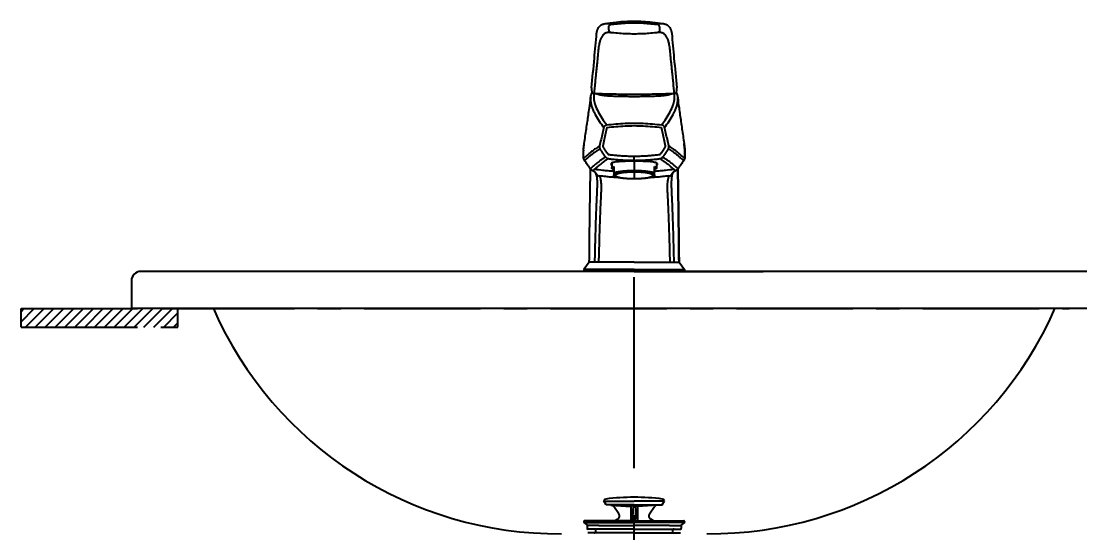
# Model space of a CAD drawing. Extents: x -3408 to -308, y 0 to 2189.
# Drawn here: x -2538 to -1969, y 679 to 954 of the extents above; entities that cross this region are included whole.
import ezdxf

# ---------------------------------------------------------------- set-up
doc = ezdxf.new("R2010")
doc.units = 0
doc.header["$LTSCALE"] = 50
doc.header["$MEASUREMENT"] = 0
doc.linetypes.add('CENTER', pattern=[2, 1.25, -0.25, 0.25, -0.25])
doc.layers.get('0').update_dxf_attribs({"linetype": 'CONTINUOUS'})
doc.layers.get('DEFPOINTS').update_dxf_attribs({"linetype": 'CONTINUOUS'})
for name, color, linetype in [('1', 1, 'CENTER'), ('3', 3, 'CONTINUOUS'), ('7', 7, 'CONTINUOUS'), ('CENTER', 2, 'CENTER')]:
    doc.layers.add(name, color=color, linetype=linetype)
doc.styles.get("Standard").update_dxf_attribs({"font": 'NanumGothic.ttf'})
doc.dimstyles.get("Standard").update_dxf_attribs({"dimtxt": 2.5, "dimasz": 2, "dimexe": 2, "dimexo": 1, "dimgap": 2, "dimtad": 1, "dimdec": 0, "dimlfac": 10, "dimrnd": 1, "dimzin": 0, "dimdsep": 46, "dimtxsty": 'Standard', "dimcen": 0, "dimclrd": 7, "dimclre": 7, "dimclrt": 2, "dimadec": 0, "dimazin": 0, "dimtfac": 1, "dimtdec": 0, "dimtofl": 0, "dimtmove": 0, "dimatfit": 3, "dimfxl": 1, "dimtolj": 1, "dimtzin": 0, "dimarcsym": 0})

# ---------------------------------------------------------------- blocks, each defined once
blk = doc.blocks.new('*D4')
at = {"color": 3, "lineweight": -2, "transparency": 16777216}
for p, q in [((-1938.47, 819.14), (-1744.07, 819.14)), ((-1764.07, 799.14), (-1764.07, 559.14)), ((-2100.84, 539.14), (-1744.07, 539.14))]:
    blk.add_line(p, q, dxfattribs=at)
at = {"color": 3, "transparency": 16777216}
for points in [[(-1767.4, 799.14), (-1760.74, 799.14), (-1764.07, 819.14)], [(-1767.4, 559.14), (-1760.74, 559.14), (-1764.07, 539.14)]]:
    blk.add_solid(points, dxfattribs=at)
at = {"layer": 'DEFPOINTS', "color": 0, "transparency": 16777216}
for p in [(-1938.47, 819.14), (-2100.84, 539.14), (-1764.07, 539.14)]:
    blk.add_point(p, dxfattribs=at)
at = {"color": 2, "transparency": 16777216, "insert": (-1784.96, 679.14), "char_height": 20, "attachment_point": 5, "rotation": 90}
blk.add_mtext('\\A1;280', dxfattribs=at)
blk = doc.blocks.new('*D5')
at = {"color": 3, "lineweight": -2, "transparency": 16777216}
for p, q in [((-1938.47, 819.14), (-1684.07, 819.14)), ((-1704.07, 799.14), (-1704.07, 499.14)), ((-2175.97, 479.14), (-1684.07, 479.14))]:
    blk.add_line(p, q, dxfattribs=at)
at = {"color": 3, "transparency": 16777216}
for points in [[(-1707.4, 799.14), (-1700.74, 799.14), (-1704.07, 819.14)], [(-1707.4, 499.14), (-1700.74, 499.14), (-1704.07, 479.14)]]:
    blk.add_solid(points, dxfattribs=at)
at = {"layer": 'DEFPOINTS', "color": 0, "transparency": 16777216}
for p in [(-1938.47, 819.14), (-2175.97, 479.14), (-1704.07, 479.14)]:
    blk.add_point(p, dxfattribs=at)
at = {"color": 2, "transparency": 16777216, "insert": (-1724.97, 649.14), "char_height": 20, "attachment_point": 5, "rotation": 90}
blk.add_mtext('\\A1;340', dxfattribs=at)
blk = doc.blocks.new('*D6')
at = {"color": 3, "lineweight": -2, "transparency": 16777216}
for p, q in [((-1938.47, 819.14), (-1803.83, 819.14)), ((-1823.83, 799.14), (-1823.83, 664.14)), ((-2177.92, 644.14), (-1803.83, 644.14))]:
    blk.add_line(p, q, dxfattribs=at)
at = {"color": 3, "transparency": 16777216}
for points in [[(-1827.17, 799.14), (-1820.5, 799.14), (-1823.83, 819.14)], [(-1827.17, 664.14), (-1820.5, 664.14), (-1823.83, 644.14)]]:
    blk.add_solid(points, dxfattribs=at)
at = {"layer": 'DEFPOINTS', "color": 0, "transparency": 16777216}
for p in [(-1938.47, 819.14), (-2177.92, 644.14), (-1823.83, 644.14)]:
    blk.add_point(p, dxfattribs=at)
at = {"color": 2, "transparency": 16777216, "insert": (-1844.61, 731.64), "char_height": 20, "attachment_point": 5, "rotation": 90}
blk.add_mtext('\\A1;175', dxfattribs=at)

msp = doc.modelspace()

# ---------------------------------------------------------------- hatches: boundary and pattern name
h = msp.add_hatch()
h.set_pattern_fill('ANSI31', color=256, scale=30, style=0)
h.set_pattern_definition([(45, (-3413.4715, -20), (-2.65165, 2.65165), [])])
h.paths.add_polyline_path([(-2453.47152, 789.14283), (-2453.47152, 799.14283), (-2537.68432, 799.14283), (-2537.68432, 789.14283)])

# ---------------------------------------------------------------- linework, layer by layer
at = {"layer": '1'}
for p, q in [((-2537.68432, 799.14283), (-2453.47152, 799.14283)), ((-2537.68432, 789.14283), (-2537.68432, 799.14283)), ((-2453.47152, 799.14283), (-1974.78849, 799.14283)), ((-2537.68432, 789.14283), (-2453.47152, 789.14283))]:
    msp.add_line(p, q, dxfattribs=at)
at = {"layer": '3', "color": 7}
for p, q in [((-1943.47152, 819.14283), (-2473.47152, 819.14283)), ((-2198.47152, 819.14283), (-2139.24384, 819.14283)), ((-2478.47152, 814.14283), (-2478.47152, 799.14283)), ((-1938.47152, 799.14283), (-2478.47152, 799.14283))]:
    msp.add_line(p, q, dxfattribs=at)
at = {"layer": '3'}
for p, q in [((-2223.47152, 693.83724), (-2224.70284, 695.96995)), ((-2224.5863, 695.7681), (-2208.47152, 695.7681)), ((-2208.47152, 693.83724), (-2223.47152, 693.83724)), ((-2220.95624, 693.65295), (-2210.22152, 692.95158)), ((-2208.47152, 693.83724), (-2210.22152, 692.95158)), ((-2192.35673, 695.7681), (-2208.47152, 695.7681)), ((-2208.47152, 693.83724), (-2206.72152, 692.95158)), ((-2208.47152, 693.83724), (-2193.47152, 693.83724)), ((-2195.98679, 693.65295), (-2206.72152, 692.95158)), ((-2193.47152, 693.83724), (-2192.2402, 695.96995)), ((-2216.74618, 688.95795), (-2219.46438, 692.81092)), ((-2210.22152, 692.95158), (-2210.22152, 685.23724)), ((-2208.98919, 693.57525), (-2209.42152, 687.16737)), ((-2207.95384, 693.57525), (-2207.52152, 687.16737)), ((-2206.72152, 692.95158), (-2206.72152, 685.23724)), ((-2200.19685, 688.95795), (-2197.47865, 692.81092)), ((-2235.47152, 684.83724), (-2235.47152, 684.23724)), ((-2235.47152, 684.23724), (-2208.47152, 684.23724)), ((-2235.47152, 684.23724), (-2233.32929, 682.73724)), ((-2225.77152, 685.23724), (-2235.07152, 685.23724)), ((-2233.77335, 682.53724), (-2233.77335, 681.23724)), ((-2227.47152, 682.73724), (-2233.57335, 682.73724)), ((-2227.47152, 682.73724), (-2208.47152, 682.73724)), ((-2208.47152, 685.23724), (-2225.77152, 685.23724)), ((-2218.82794, 685.23724), (-2217.38042, 686.07297)), ((-2209.42152, 687.19157), (-2208.47152, 687.19157)), ((-2209.21842, 685.23724), (-2209.42152, 687.19157)), ((-2207.52152, 687.19157), (-2208.47152, 687.19157)), ((-2208.47152, 685.23724), (-2191.17152, 685.23724)), ((-2181.47152, 684.23724), (-2208.47152, 684.23724)), ((-2189.47152, 682.73724), (-2208.47152, 682.73724)), ((-2207.72462, 685.23724), (-2207.52152, 687.19157)), ((-2198.11509, 685.23724), (-2199.56261, 686.07297)), ((-2191.17152, 685.23724), (-2181.87152, 685.23724)), ((-2189.47152, 682.73724), (-2183.36968, 682.73724)), ((-2181.47152, 684.23724), (-2183.61374, 682.73724)), ((-2183.16968, 682.53724), (-2183.16968, 681.23724)), ((-2181.47152, 684.83724), (-2181.47152, 684.23724)), ((-2208.47152, 680.73724), (-2233.27335, 680.73724)), ((-2208.47152, 678.73724), (-2233.27335, 678.73724)), ((-2208.47152, 680.73724), (-2183.66968, 680.73724)), ((-2208.47152, 678.73724), (-2183.66968, 678.73724))]:
    msp.add_line(p, q, dxfattribs=at)
at = {"layer": '3', "color": 7}
for centre, radius, start, end in [((-2473.47152, 814.14283), 5, 90, 180), ((-2248.93809, 881.07068), 202.81722, 203.8252943, 270.416311), ((-2168.00494, 881.07068), 202.81722, 269.583689, 336.1747057)]:
    msp.add_arc(centre, radius, start, end, dxfattribs=at)
at = {"layer": '3'}
for centre, radius, start, end in [((-2223.62152, 695.7681), 1.1, 97.3204137, 169.426199), ((-2208.47152, 577.83724), 120, 90, 97.3204137), ((-2221.09863, 691.65799), 2, 35.2023251, 86.2618095), ((-2208.47152, 577.83724), 120, 82.6795863, 90), ((-2195.84441, 691.65799), 2, 93.7381905, 144.7976749), ((-2193.32152, 695.7681), 1.1, 10.573801, 82.6795863), ((-2218.38042, 687.80502), 2, 300, 35.2023251), ((-2198.56261, 687.80502), 2, 144.7976749, 240), ((-2235.07152, 684.83724), 0.4, 90, 180), ((-2233.57335, 682.53724), 0.2, 90, 180), ((-2183.36968, 682.53724), 0.2, 0, 90), ((-2181.87152, 684.83724), 0.4, 0, 90), ((-2233.27335, 681.23724), 0.5, 180, 270), ((-2229.97152, 679.73724), 1, 270, 90), ((-2186.97152, 679.73724), 1, 90, 270), ((-2183.66968, 681.23724), 0.5, 270, 0)]:
    msp.add_arc(centre, radius, start, end, dxfattribs=at)
at = {"layer": '7'}
for p, q in [((-2221.28027, 947.40915), (-2221.28256, 947.40941)), ((-2220.86153, 947.35034), (-2220.86049, 947.35017)), ((-2196.07745, 947.35034), (-2196.07838, 947.35018)), ((-2195.65629, 947.40943), (-2195.65848, 947.40919)), ((-2188.3053, 947.01779), (-2188.30332, 947.00001)), ((-2231.83746, 912.50036), (-2231.83759, 912.49928)), ((-2231.51983, 914.14015), (-2231.51771, 914.14787)), ((-2185.41904, 914.14017), (-2185.42105, 914.14744)), ((-2185.10128, 912.49929), (-2185.10141, 912.50037)), ((-2235.28734, 887.86232), (-2235.28673, 887.86664)), ((-2181.65201, 887.86568), (-2181.65214, 887.86664)), ((-2235.69761, 883.96344), (-2235.69767, 883.96249)), ((-2235.67309, 884.1791), (-2235.69761, 883.96344)), ((-2181.24124, 883.96314), (-2181.26576, 884.17882)), ((-2181.24118, 883.96224), (-2181.24124, 883.96314)), ((-2235.09527, 878.66793), (-2235.09543, 878.66819)), ((-2220.46943, 877.32615), (-2220.46943, 874.66447)), ((-2208.46944, 878.80035), (-2208.46944, 881.07041)), ((-2208.46944, 878.80035), (-2208.46943, 868.81511)), ((-2196.46943, 877.32544), (-2196.46943, 874.66447)), ((-2181.84359, 878.66796), (-2181.84341, 878.66825)), ((-2231.75696, 873.98562), (-2231.75625, 873.98478)), ((-2229.1232, 872.02251), (-2229.11942, 872.01272)), ((-2229.10188, 871.96645), (-2229.099, 871.95878)), ((-2228.74248, 870.7527), (-2228.73147, 870.70148)), ((-2219.46943, 875.49726), (-2219.46943, 870.72524)), ((-2197.46943, 870.72524), (-2197.46943, 875.49726)), ((-2188.19639, 870.75269), (-2188.20662, 870.70513)), ((-2187.83987, 871.95878), (-2187.83705, 871.96629)), ((-2187.81926, 872.01318), (-2187.81565, 872.02255)), ((-2185.18193, 873.98561), (-2185.18256, 873.98486)), ((-2208.47152, 819.14283), (-2235.56806, 819.14283)), ((-2232.56803, 824.14283), (-2235.56782, 820.14283)), ((-2235.56782, 820.14283), (-2235.56782, 819.14283)), ((-2208.47152, 820.14283), (-2235.56782, 820.14283)), ((-2184.32835, 819.14283), (-2232.61052, 819.14283)), ((-2208.47152, 824.14283), (-2232.56803, 824.14283)), ((-2208.47152, 824.14283), (-2184.37501, 824.14283)), ((-2208.47152, 820.14283), (-2181.37521, 820.14283)), ((-2208.47152, 819.14283), (-2181.37498, 819.14283)), ((-2184.37501, 824.14283), (-2181.37521, 820.14283)), ((-2181.37521, 820.14283), (-2181.37521, 819.14283))]:
    msp.add_line(p, q, dxfattribs=at)
for points in [[(-2228.60238, 947.25994), (-2228.48704, 947.88519), (-2228.33074, 948.47175), (-2228.13059, 949.0341), (-2227.8781, 949.58181), (-2227.56129, 950.11722), (-2227.16669, 950.63448), (-2226.69097, 951.11193), (-2226.13257, 951.53126), (-2225.49252, 951.87605), (-2224.77718, 952.13147), (-2224.19839, 952.25822)], [(-2224.19837, 952.25822), (-2218.12031, 953.06402), (-2208.4588, 953.54885), (-2198.79744, 953.0619), (-2192.74049, 952.25822)], [(-2224.19837, 952.25823), (-2223.91826, 952.29567), (-2223.32014, 952.32317), (-2222.61806, 952.27895), (-2221.78516, 952.14123), (-2220.77675, 951.87815)], [(-2222.08998, 948.97003), (-2222.07534, 949.74948), (-2222.06073, 950.53909)], [(-2222.06074, 950.53909), (-2221.92858, 951.02032), (-2221.64763, 951.43218), (-2221.24898, 951.72908), (-2220.77675, 951.87815)], [(-2220.77675, 951.87815), (-2220.74428, 951.87419), (-2220.68657, 951.87429), (-2220.60719, 951.87844), (-2220.51208, 951.88619), (-2220.40869, 951.89671), (-2220.30367, 951.90911)], [(-2220.30367, 951.90911), (-2212.40324, 952.5685), (-2204.53566, 952.5685), (-2196.6352, 951.90911)], [(-2196.6352, 951.90911), (-2196.53018, 951.89671), (-2196.42679, 951.88619), (-2196.33168, 951.87844), (-2196.2523, 951.87429), (-2196.19458, 951.87419), (-2196.16212, 951.87815)], [(-2196.16212, 951.87815), (-2195.15071, 952.14187), (-2194.31859, 952.2792), (-2193.61908, 952.32317), (-2193.02391, 952.29601), (-2192.74049, 952.25823)], [(-2194.87813, 950.53909), (-2195.01029, 951.02033), (-2195.29124, 951.43219), (-2195.68989, 951.72909), (-2196.16212, 951.87815)], [(-2194.87814, 950.53909), (-2194.86352, 949.74941), (-2194.84888, 948.97005)], [(-2192.74048, 952.25822), (-2192.16164, 952.13146), (-2191.44628, 951.87601), (-2190.80621, 951.53121), (-2190.24781, 951.11185), (-2189.77211, 950.63439), (-2189.37754, 950.11716), (-2189.06077, 949.58183), (-2188.80832, 949.03419), (-2188.60818, 948.47192), (-2188.45188, 947.88541), (-2188.33652, 947.26017)], [(-2231.32067, 917.79085), (-2229.85357, 933.61339), (-2228.63561, 947.00004)], [(-2228.63561, 947.00004), (-2228.6336, 947.0178)], [(-2228.63555, 947.00002), (-2228.63357, 947.01779)], [(-2228.63547, 947.00002), (-2228.63066, 947.04253)], [(-2228.63357, 947.01779), (-2228.63102, 947.03996)], [(-2228.63102, 947.03996), (-2228.63055, 947.04395)], [(-2228.63066, 947.04253), (-2228.60238, 947.25994)], [(-2228.63055, 947.04395), (-2228.62695, 947.07399), (-2228.61277, 947.18228), (-2228.6097, 947.20402)], [(-2228.6097, 947.20402), (-2228.59542, 947.29894)], [(-2226.37979, 944.19907), (-2226.53936, 943.86656), (-2226.72527, 943.34602), (-2226.94069, 942.5816), (-2227.18768, 941.5086), (-2227.46663, 940.05585), (-2227.77026, 938.18448), (-2228.07816, 933.95952), (-2228.3653, 931.54544)], [(-2221.28255, 947.40951), (-2221.87201, 947.45279), (-2222.78681, 947.40897), (-2223.55526, 947.22439), (-2224.20803, 946.91897), (-2224.76992, 946.51071), (-2225.25935, 946.01491), (-2225.68634, 945.44994), (-2226.05792, 944.83681), (-2226.37996, 944.19801)], [(-2222.08999, 948.97003), (-2222.06304, 948.50519), (-2221.89628, 948.07166), (-2221.60578, 947.71125), (-2221.21956, 947.45873), (-2221.07577, 947.40317)], [(-2220.86049, 947.35017), (-2221.28095, 947.40923)], [(-2221.07577, 947.40317), (-2220.86153, 947.35038)], [(-2220.30675, 947.28409), (-2220.38118, 947.29201), (-2220.51302, 947.30647), (-2220.62049, 947.31874), (-2220.70374, 947.32865), (-2220.76703, 947.3366), (-2220.81947, 947.34378), (-2220.86153, 947.35034)], [(-2196.63213, 947.28411), (-2204.41957, 946.73393), (-2212.49885, 946.73317), (-2220.30675, 947.28409)], [(-2196.07745, 947.35034), (-2196.09326, 947.34777), (-2196.14319, 947.34044), (-2196.19414, 947.33376), (-2196.25776, 947.32593), (-2196.33944, 947.31631), (-2196.44167, 947.30473), (-2196.56408, 947.29134), (-2196.63214, 947.28411)], [(-2195.65782, 947.40926), (-2196.07838, 947.35019)], [(-2195.86311, 947.40318), (-2196.07745, 947.35037)], [(-2194.84889, 948.97005), (-2194.87583, 948.50521), (-2195.0426, 948.07167), (-2195.3331, 947.71126), (-2195.71932, 947.45874), (-2195.86311, 947.40318)], [(-2190.55892, 944.19802), (-2190.88095, 944.83681), (-2191.25253, 945.44994), (-2191.67953, 946.01491), (-2192.16896, 946.51071), (-2192.73085, 946.91898), (-2193.38362, 947.2244), (-2194.15207, 947.40898), (-2195.06687, 947.4528), (-2195.6563, 947.40953)], [(-2188.57358, 931.54558), (-2188.86076, 933.9599), (-2189.16858, 938.18433), (-2189.47217, 940.05542), (-2189.75111, 941.50821), (-2189.99812, 942.58138), (-2190.21358, 943.34596), (-2190.39952, 943.86658), (-2190.55908, 944.19908)], [(-2188.34558, 947.31231), (-2188.32925, 947.2046)], [(-2188.33652, 947.26017), (-2188.30538, 947.01779)], [(-2188.32925, 947.2046), (-2188.32785, 947.19474), (-2188.31334, 947.08556), (-2188.30837, 947.04443)], [(-2188.30837, 947.04443), (-2188.30695, 947.03221)], [(-2188.30695, 947.03221), (-2188.3053, 947.01779)], [(-2188.30538, 947.01779), (-2188.30339, 947.00001)], [(-2188.30527, 947.0178), (-2188.30326, 947.00003)], [(-2188.30326, 947.00003), (-2187.0853, 933.61339), (-2185.6182, 917.79085)], [(-2228.36526, 931.54551), (-2228.60959, 929.3009), (-2228.83618, 927.1451), (-2229.04613, 925.08264), (-2229.24037, 923.11618), (-2229.41978, 921.24766), (-2229.58517, 919.47891), (-2229.73724, 917.81155), (-2229.87666, 916.24686), (-2230.00402, 914.78591)], [(-2186.93485, 914.78591), (-2187.06281, 916.2536), (-2187.20269, 917.82331), (-2187.3551, 919.49399), (-2187.52067, 921.26436), (-2187.70012, 923.13282), (-2187.89424, 925.09755), (-2188.10388, 927.15663), (-2188.32998, 929.30745), (-2188.57362, 931.54565)], [(-2231.32067, 917.79085), (-2231.33634, 917.56637), (-2231.34731, 917.28803), (-2231.34994, 917.01294), (-2231.34522, 916.74004), (-2231.33376, 916.46735), (-2231.31573, 916.19178), (-2231.29102, 915.91081), (-2231.25947, 915.6238), (-2231.22093, 915.33102), (-2231.1753, 915.03283)], [(-2185.76356, 915.03283), (-2185.71675, 915.33934), (-2185.67751, 915.63954), (-2185.64578, 915.93182), (-2185.62139, 916.21481), (-2185.60395, 916.48929), (-2185.59307, 916.7601), (-2185.58887, 917.03207), (-2185.59201, 917.30586), (-2185.60334, 917.58076), (-2185.61819, 917.79085)], [(-2235.28673, 887.86664), (-2234.71656, 891.83133), (-2233.5768, 899.62785), (-2232.54335, 906.95099), (-2231.83741, 912.49931)], [(-2231.83548, 912.49904), (-2231.87483, 910.77074), (-2231.05945, 907.04161), (-2230.24753, 905.05184)], [(-2231.83774, 912.49805), (-2231.83254, 912.54143), (-2231.51983, 914.14015)], [(-2231.51753, 914.14782), (-2231.41491, 914.43103), (-2231.30797, 914.63399)], [(-2231.51748, 914.1478), (-2231.4749, 914.29217), (-2231.29759, 914.71907)], [(-2231.30797, 914.63399), (-2231.07285, 914.94701)], [(-2231.29759, 914.71907), (-2231.14045, 914.98577)], [(-2231.1753, 915.03283), (-2231.08109, 914.94918), (-2230.8346, 914.87494), (-2230.46006, 914.81824), (-2230.00402, 914.78591)], [(-2230.01616, 914.59164), (-2230.13984, 912.40645), (-2229.51126, 908.9471)], [(-2229.98282, 914.78089), (-2230.01616, 914.59164)], [(-2230.00402, 914.78591), (-2221.46279, 914.51536), (-2212.80521, 914.37772), (-2204.13008, 914.37774), (-2195.47375, 914.51541), (-2186.93485, 914.78591)], [(-2229.11604, 914.73537), (-2228.77202, 914.58691), (-2227.30938, 914.14183), (-2225.21637, 913.78978), (-2222.58006, 913.53132), (-2219.46868, 913.35376), (-2216.00819, 913.24347), (-2212.29448, 913.18459), (-2208.46943, 913.16639)], [(-2208.46943, 913.16639), (-2204.63863, 913.18465), (-2200.92109, 913.24369), (-2197.4657, 913.35396), (-2194.36373, 913.53095), (-2191.73498, 913.78819), (-2189.64279, 914.13887), (-2188.175, 914.5834), (-2187.82186, 914.73529)], [(-2187.42768, 908.94686), (-2186.79893, 912.40849), (-2186.92284, 914.59245)], [(-2186.92284, 914.59245), (-2186.95605, 914.78089)], [(-2186.93485, 914.78591), (-2186.47881, 914.81824), (-2186.10427, 914.87494), (-2185.85778, 914.94918), (-2185.76356, 915.03283)], [(-2186.69134, 905.05183), (-2185.87847, 907.04432), (-2185.0639, 910.77269), (-2185.10339, 912.49904)], [(-2185.6309, 914.63399), (-2185.86602, 914.94701)], [(-2185.7934, 914.97815), (-2185.63148, 914.69997)], [(-2185.63148, 914.69997), (-2185.45935, 914.27765), (-2185.42131, 914.14737)], [(-2185.42122, 914.1474), (-2185.52396, 914.43103), (-2185.6309, 914.63399)], [(-2185.41904, 914.14017), (-2185.10573, 912.53655), (-2185.10113, 912.49804)], [(-2185.10146, 912.49931), (-2184.39552, 906.95103), (-2183.36207, 899.62792), (-2182.22232, 891.83144), (-2181.65213, 887.86664)], [(-2230.24753, 905.05184), (-2230.24194, 905.03976)], [(-2230.24194, 905.03976), (-2229.39124, 903.35365), (-2227.23573, 899.84221), (-2224.82252, 896.50458)], [(-2229.51126, 908.9471), (-2229.38642, 908.55239), (-2227.76222, 904.79769), (-2225.62992, 901.24915), (-2223.22285, 897.88466)], [(-2193.71602, 897.88466), (-2191.30847, 901.24988), (-2189.17559, 904.79969), (-2187.55153, 908.55517), (-2187.42768, 908.94686)], [(-2192.11635, 896.50458), (-2189.70265, 899.84293), (-2187.54656, 903.35563), (-2186.69739, 905.03877)], [(-2186.69739, 905.03877), (-2186.69134, 905.05183)], [(-2223.22282, 897.88445), (-2213.37743, 898.70677), (-2203.55867, 898.70665), (-2193.71604, 897.88445)], [(-2224.82271, 896.50409), (-2225.5427, 893.33801), (-2226.2816, 890.02137), (-2227.03576, 886.54896)], [(-2223.15399, 896.49457), (-2223.87724, 893.30305), (-2224.61926, 889.95935), (-2225.37621, 886.45891)], [(-2224.82268, 896.50409), (-2224.58176, 896.99739), (-2224.21494, 897.41232), (-2223.74944, 897.71624), (-2223.22286, 897.88465)], [(-2223.15393, 896.49434), (-2213.35385, 897.309), (-2203.58227, 897.30888), (-2193.78494, 896.49434)], [(-2191.56266, 886.45891), (-2192.31966, 889.95959), (-2193.06169, 893.30332), (-2193.78488, 896.49457)], [(-2192.11618, 896.50409), (-2192.35711, 896.99739), (-2192.72393, 897.41232), (-2193.18943, 897.71624), (-2193.71601, 897.88465)], [(-2189.90311, 886.54896), (-2190.65732, 890.0216), (-2191.39623, 893.33827), (-2192.11616, 896.50409)], [(-2235.68342, 884.17983), (-2235.50432, 886.14902), (-2235.28735, 887.86238)], [(-2235.67309, 884.1791), (-2235.62055, 884.90999), (-2235.546, 885.73082), (-2235.44613, 886.64381), (-2235.31577, 887.65907), (-2235.28734, 887.86232)], [(-2181.26576, 884.17882), (-2181.31839, 884.91081), (-2181.39308, 885.7329), (-2181.49313, 886.6471), (-2181.62376, 887.66388), (-2181.65201, 887.86568)], [(-2181.652, 887.86575), (-2181.42372, 886.05069), (-2181.25544, 884.17954)], [(-2235.09544, 878.66816), (-2235.41291, 879.29617), (-2235.59671, 879.93167), (-2235.69213, 880.53368), (-2235.74201, 881.15482), (-2235.76196, 881.81685), (-2235.75833, 882.52956), (-2235.73375, 883.29239), (-2235.70574, 883.83069)], [(-2234.65678, 880.63123), (-2234.85055, 880.47411), (-2235.04522, 880.34838), (-2235.23376, 880.29389), (-2235.40675, 880.36282), (-2235.55349, 880.6185), (-2235.66199, 881.11764), (-2235.72134, 881.89463), (-2235.72586, 882.92664), (-2235.69751, 883.73823)], [(-2235.70574, 883.83069), (-2235.6976, 883.96344)], [(-2235.69769, 883.9625), (-2235.68342, 884.17983)], [(-2235.69751, 883.73823), (-2235.67309, 884.1791)], [(-2227.03576, 886.54896), (-2228.21485, 885.76876), (-2229.25097, 885.0496), (-2230.15961, 884.38939), (-2230.95559, 883.78496), (-2231.65422, 883.23132), (-2232.26886, 882.72531), (-2232.8111, 882.26479), (-2233.28929, 881.84811), (-2233.70856, 881.47495), (-2234.07338, 881.14644), (-2234.38798, 880.86519), (-2234.65678, 880.63123)], [(-2226.84444, 884.99293), (-2228.02118, 884.23181), (-2229.0554, 883.5295), (-2229.96246, 882.88417), (-2230.75714, 882.29309), (-2231.45478, 881.7515), (-2232.06884, 881.25601), (-2232.61086, 880.80482), (-2233.0891, 880.39658), (-2233.50867, 880.03116), (-2233.87421, 879.70905), (-2234.18996, 879.4332), (-2234.46038, 879.20415)], [(-2227.03576, 886.54896), (-2227.07896, 886.23287), (-2227.0806, 885.91434), (-2227.04129, 885.59832), (-2226.96208, 885.28965), (-2226.84444, 884.99293)], [(-2226.84444, 884.99293), (-2226.48386, 884.32992), (-2226.10095, 883.67687), (-2225.69426, 883.03457), (-2225.26242, 882.40409), (-2224.80425, 881.78689), (-2224.31864, 881.18447), (-2223.80435, 880.59846)], [(-2225.37621, 886.45891), (-2225.38527, 886.39455), (-2225.38523, 886.33013), (-2225.37623, 886.26663), (-2225.35849, 886.20503), (-2225.33236, 886.14623)], [(-2225.33236, 886.14623), (-2224.99433, 885.53074), (-2224.6372, 884.92793), (-2224.25992, 884.33856), (-2223.86145, 883.76352), (-2223.4408, 883.20379), (-2222.99727, 882.66072), (-2222.53018, 882.13588)], [(-2222.53018, 882.13588), (-2222.43712, 882.05726), (-2222.32644, 882.00141), (-2222.20416, 881.97144)], [(-2222.20416, 881.97144), (-2219.91016, 881.69829), (-2217.40461, 881.45565), (-2214.67293, 881.25773), (-2211.70281, 881.12199), (-2208.46944, 881.07041)], [(-2208.46944, 881.07041), (-2205.23283, 881.12209), (-2202.26128, 881.258), (-2199.52986, 881.45603), (-2197.02598, 881.69858), (-2194.73473, 881.97144)], [(-2194.73473, 881.97144), (-2194.61246, 882.00142), (-2194.50177, 882.05726), (-2194.4087, 882.13588)], [(-2194.4087, 882.13588), (-2193.94123, 882.66115), (-2193.49748, 883.20454), (-2193.07674, 883.76445), (-2192.67831, 884.33952), (-2192.30116, 884.92876), (-2191.94425, 885.53125), (-2191.60651, 886.14623)], [(-2193.13453, 880.59846), (-2192.61983, 881.18495), (-2192.13398, 881.78772), (-2191.67572, 882.40511), (-2191.24392, 883.03562), (-2190.83738, 883.67777), (-2190.4547, 884.33047), (-2190.09442, 884.99293)], [(-2191.60651, 886.14623), (-2191.5804, 886.20498), (-2191.56266, 886.26656), (-2191.55364, 886.33005), (-2191.55359, 886.3945), (-2191.56266, 886.45891)], [(-2190.09443, 884.99292), (-2188.90943, 884.22632), (-2187.86977, 883.51997), (-2186.9597, 882.872), (-2186.16399, 882.27959), (-2185.46679, 881.73778), (-2184.85422, 881.24303), (-2184.31431, 880.79325), (-2183.83855, 880.3869), (-2183.42167, 880.02366), (-2183.05896, 879.70403), (-2182.74608, 879.43077), (-2182.47849, 879.20415)], [(-2190.09442, 884.99293), (-2189.97687, 885.28941), (-2189.89764, 885.59796), (-2189.85829, 885.91397), (-2189.85989, 886.23262), (-2189.90311, 886.54896)], [(-2189.90311, 886.54896), (-2188.71574, 885.76314), (-2187.67418, 885.03985), (-2186.76252, 884.37695), (-2185.96551, 883.77117), (-2185.26733, 883.2173), (-2184.65419, 882.71206), (-2184.11406, 882.25299), (-2183.63837, 881.83823), (-2183.22179, 881.46729), (-2182.8598, 881.14132), (-2182.54807, 880.8627), (-2182.28209, 880.63123)], [(-2182.28209, 880.63123), (-2182.08769, 880.47364), (-2181.89255, 880.34783), (-2181.7039, 880.29388), (-2181.53114, 880.36375), (-2181.38475, 880.62029), (-2181.27653, 881.12023), (-2181.21742, 881.8976), (-2181.21305, 882.92869), (-2181.24139, 883.73888)], [(-2181.23307, 883.82975), (-2181.20501, 883.29005), (-2181.18045, 882.52503), (-2181.17698, 881.81014), (-2181.19733, 881.14581), (-2181.24807, 880.52206), (-2181.34534, 879.9167), (-2181.53379, 879.27579), (-2181.84342, 878.66819)], [(-2181.24139, 883.73888), (-2181.26576, 884.17882)], [(-2181.25544, 884.17954), (-2181.24116, 883.96224)], [(-2181.24125, 883.96314), (-2181.23307, 883.82975)], [(-2231.75693, 873.98561), (-2232.34409, 874.70517), (-2233.04823, 875.63064), (-2233.71021, 876.56718), (-2234.31975, 877.47847), (-2234.90046, 878.36918), (-2235.0952, 878.66782)], [(-2234.4603, 879.20408), (-2234.6538, 879.04332), (-2234.83563, 878.88127), (-2234.98425, 878.73602), (-2235.07786, 878.66026), (-2235.0887, 878.67158)], [(-2223.80435, 880.59846), (-2225.33978, 879.59782), (-2226.66162, 878.68056), (-2227.80366, 877.83812), (-2228.7899, 877.06717), (-2229.63313, 876.37188), (-2230.35329, 875.75283), (-2230.9654, 875.22152), (-2231.47086, 874.78996)], [(-2222.31132, 879.71621), (-2223.83959, 878.71392), (-2225.15117, 877.79467), (-2226.2805, 876.95003), (-2227.25214, 876.17652), (-2228.08095, 875.47905), (-2228.78786, 874.85758), (-2229.38873, 874.32293), (-2229.88496, 873.88745)], [(-2223.80431, 880.59849), (-2223.378, 880.19063), (-2222.87106, 879.89098), (-2222.31132, 879.71624)], [(-2222.31132, 879.71621), (-2219.99993, 879.43798), (-2217.47544, 879.19113), (-2214.72313, 878.99008), (-2211.73002, 878.85248), (-2208.46944, 878.80035)], [(-2220.96345, 876.72771), (-2220.96262, 876.65003), (-2220.65549, 876.18606), (-2220.47095, 876.03875)], [(-2208.46943, 878.32217), (-2210.68137, 878.31199), (-2212.9185, 878.27464), (-2214.98698, 878.20073), (-2216.73864, 878.08638), (-2218.18352, 877.92704), (-2219.39876, 877.70332), (-2220.29298, 877.415), (-2220.82757, 877.06172), (-2220.96345, 876.72771)], [(-2208.46944, 878.80035), (-2205.2056, 878.85259), (-2202.21105, 878.99036), (-2199.459, 879.19151), (-2196.9362, 879.43828), (-2194.62757, 879.71621)], [(-2208.46943, 878.32217), (-2208.46944, 878.56025), (-2208.46944, 878.80035)], [(-2195.97775, 876.72738), (-2196.09784, 877.04614), (-2196.63026, 877.40798), (-2197.54126, 877.70359), (-2198.78504, 877.93121), (-2200.24445, 878.09013), (-2201.99119, 878.20264), (-2204.0491, 878.27535), (-2206.27302, 878.31214), (-2208.46943, 878.32217)], [(-2196.46786, 876.04038), (-2196.30979, 876.16303), (-2195.98053, 876.62861), (-2195.97775, 876.72738)], [(-2194.62757, 879.71624), (-2194.06783, 879.89098), (-2193.56089, 880.19063), (-2193.13459, 880.5985)], [(-2194.62757, 879.71621), (-2193.05974, 878.68705), (-2191.47345, 877.56503), (-2189.9016, 876.35136), (-2188.38347, 875.06442), (-2187.05391, 873.88744)], [(-2193.13454, 880.59846), (-2191.5573, 879.56966), (-2189.95669, 878.44915), (-2188.36461, 877.2392), (-2186.82058, 875.95712), (-2185.46803, 874.78997)], [(-2181.84367, 878.66782), (-2182.03843, 878.36915), (-2182.61915, 877.47843), (-2183.22869, 876.56713), (-2183.89068, 875.63058), (-2184.59483, 874.70511), (-2185.18195, 873.98561)], [(-2182.47857, 879.20409), (-2182.28445, 879.04279), (-2182.10228, 878.88036), (-2181.95379, 878.73521), (-2181.86065, 878.66019), (-2181.84987, 878.67143)], [(-2232.02726, 867.33417), (-2231.9725, 870.78179)], [(-2232.02721, 867.33417), (-2231.97247, 870.78179)], [(-2231.9725, 870.78179), (-2231.92, 873.98737)], [(-2231.97247, 870.78179), (-2231.91998, 873.9874)], [(-2231.92, 873.9874), (-2231.91686, 874.17643)], [(-2231.91998, 873.9874), (-2231.91684, 874.17678)], [(-2231.51683, 874.75018), (-2231.57782, 874.69512), (-2231.64118, 874.63354), (-2231.70444, 874.5646), (-2231.76369, 874.48782), (-2231.8139, 874.40346), (-2231.84823, 874.31121), (-2231.8574, 874.2107), (-2231.83075, 874.10206), (-2231.75696, 873.98562)], [(-2229.22644, 872.26919), (-2229.29615, 872.32969), (-2229.5525, 872.49446), (-2229.95351, 872.71404), (-2230.43424, 872.971), (-2230.96162, 873.28812), (-2231.53778, 873.74976), (-2231.75606, 873.98471)], [(-2231.47084, 874.78997), (-2231.49407, 874.77032), (-2231.517, 874.75042)], [(-2229.88714, 873.88949), (-2229.88863, 873.88791), (-2229.92712, 873.84791), (-2230.52135, 873.01957)], [(-2219.4697, 872.88131), (-2219.67332, 872.89474), (-2222.4684, 873.1042), (-2225.25956, 873.36005), (-2229.88496, 873.88744)], [(-2229.1851, 872.20948), (-2229.21713, 872.25824)], [(-2229.11642, 872.01384), (-2229.1851, 872.20948)], [(-2229.10135, 871.96501), (-2229.1232, 872.02251)], [(-2229.11941, 872.01272), (-2229.01927, 871.79065)], [(-2229.0215, 871.74344), (-2229.10197, 871.96641)], [(-2229.099, 871.95878), (-2229.1007, 871.96329), (-2229.10135, 871.96501)], [(-2229.09899, 871.95879), (-2228.66586, 871.23881), (-2228.45463, 871.0276)], [(-2228.73081, 870.70083), (-2228.81027, 871.04185), (-2229.0215, 871.74344)], [(-2229.01927, 871.79065), (-2228.86792, 871.53731)], [(-2228.73148, 870.70148), (-2228.62502, 870.1222), (-2228.51202, 869.22678), (-2228.42693, 868.01226), (-2228.38981, 866.35937), (-2228.4125, 864.47836), (-2228.4731, 862.61822), (-2228.54992, 860.83798), (-2228.62931, 859.16884), (-2228.7043, 857.61891), (-2228.77197, 856.17781)], [(-2228.45463, 871.0276), (-2227.9583, 870.69075), (-2227.08844, 870.43354)], [(-2227.08844, 870.43354), (-2226.94383, 870.04703), (-2226.79036, 869.57784), (-2226.63523, 869.00139), (-2226.48696, 868.28329), (-2226.35704, 867.37211), (-2226.26051, 866.19168), (-2226.21782, 864.64025), (-2226.2399, 862.90306), (-2226.30235, 861.18769), (-2226.38147, 859.53516), (-2226.46285, 857.97238), (-2226.53931, 856.5083), (-2226.60809, 855.13741)], [(-2216.84638, 869.4872), (-2218.59105, 869.59735), (-2221.11536, 869.79369), (-2223.63561, 870.03349), (-2227.08844, 870.43354)], [(-2220.46701, 874.66447), (-2220.44874, 874.7868), (-2220.28361, 875.02976), (-2219.95566, 875.26767), (-2219.46943, 875.49726)], [(-2219.46943, 873.83169), (-2219.95566, 874.06127), (-2220.28361, 874.29918), (-2220.44874, 874.54214), (-2220.46701, 874.66447)], [(-2219.46943, 872.12661), (-2218.76201, 872.36515), (-2217.88393, 872.58592), (-2216.84977, 872.78528), (-2215.67667, 872.9599), (-2214.38407, 873.1069), (-2212.99341, 873.22385), (-2211.52774, 873.30879), (-2210.01137, 873.36032), (-2208.46943, 873.3776)], [(-2219.46943, 870.72524), (-2219.35747, 870.99708), (-2219.02386, 871.26339), (-2218.47539, 871.51874), (-2217.72322, 871.75794), (-2216.78268, 871.97611), (-2215.6729, 872.16882), (-2214.41648, 872.33215), (-2213.039, 872.46276), (-2211.56849, 872.558), (-2210.0349, 872.61593), (-2208.46943, 872.63537), (-2206.90397, 872.61593), (-2205.37038, 872.558), (-2203.89987, 872.46276), (-2202.52239, 872.33215), (-2201.26597, 872.16882), (-2200.15619, 871.97611), (-2199.21565, 871.75794), (-2198.46348, 871.51874), (-2197.91501, 871.26339), (-2197.5814, 870.99708), (-2197.46943, 870.72524)], [(-2218.94369, 870.14253), (-2219.02386, 870.1871), (-2219.35747, 870.4534), (-2219.46943, 870.72524)], [(-2197.99518, 870.14253), (-2198.46348, 869.93175), (-2199.21565, 869.69255), (-2200.15619, 869.47437), (-2201.26597, 869.28166), (-2202.52239, 869.11834), (-2203.89987, 868.98773), (-2205.37038, 868.89249), (-2206.90397, 868.83455), (-2208.46943, 868.81511), (-2210.0349, 868.83455), (-2211.56849, 868.89249), (-2213.039, 868.98773), (-2214.41648, 869.11834), (-2215.6729, 869.28166), (-2216.78268, 869.47437), (-2217.72322, 869.69255), (-2218.47539, 869.93175), (-2218.94369, 870.14253)], [(-2208.46943, 872.47041), (-2209.8997, 872.45264), (-2211.30085, 872.39971), (-2212.64436, 872.3127), (-2213.90287, 872.19337), (-2215.05078, 872.04415), (-2216.06472, 871.86808), (-2216.92403, 871.66875), (-2217.61124, 871.45021), (-2218.11234, 871.21691), (-2218.41714, 870.9736), (-2218.51943, 870.72524)], [(-2218.51943, 870.72524), (-2218.41714, 870.47688), (-2218.11234, 870.23357), (-2217.61124, 870.00027), (-2216.92403, 869.78173), (-2216.06472, 869.5824), (-2215.05078, 869.40633), (-2213.90287, 869.25712), (-2212.64436, 869.13778), (-2211.30085, 869.05077), (-2209.8997, 868.99784), (-2208.46943, 868.98008)], [(-2208.46943, 873.3776), (-2206.9275, 873.36032), (-2205.41113, 873.30879), (-2203.94546, 873.22385), (-2202.5548, 873.1069), (-2201.2622, 872.9599), (-2200.0891, 872.78528), (-2199.05493, 872.58592), (-2198.17686, 872.36515), (-2197.46943, 872.12661)], [(-2198.41943, 870.72524), (-2198.52173, 870.9736), (-2198.82653, 871.21691), (-2199.32763, 871.45021), (-2200.01484, 871.66875), (-2200.87415, 871.86808), (-2201.88808, 872.04415), (-2203.03599, 872.19337), (-2204.29451, 872.3127), (-2205.63802, 872.39971), (-2207.03917, 872.45264), (-2208.46943, 872.47041)], [(-2208.46943, 868.98008), (-2207.03917, 868.99784), (-2205.63802, 869.05077), (-2204.29451, 869.13778), (-2203.03599, 869.25712), (-2201.88808, 869.40633), (-2200.87415, 869.5824), (-2200.01484, 869.78173), (-2199.32763, 870.00027), (-2198.82653, 870.23357), (-2198.52173, 870.47688), (-2198.41943, 870.72524)], [(-2189.85043, 870.43354), (-2193.30326, 870.03349), (-2195.82351, 869.79369), (-2198.34782, 869.59735), (-2200.09249, 869.4872)], [(-2197.46943, 870.72524), (-2197.5814, 870.4534), (-2197.91501, 870.1871), (-2197.99518, 870.14253)], [(-2197.46943, 875.49726), (-2196.98321, 875.26767), (-2196.65526, 875.02976), (-2196.49013, 874.7868), (-2196.47186, 874.66447)], [(-2196.47186, 874.66447), (-2196.49013, 874.54214), (-2196.65526, 874.29918), (-2196.98321, 874.06127), (-2197.46943, 873.83169)], [(-2187.0539, 873.88744), (-2191.67931, 873.36005), (-2194.47047, 873.1042), (-2197.26555, 872.89474), (-2197.46917, 872.88131)], [(-2189.85043, 870.43354), (-2189.99328, 870.052), (-2190.14517, 869.58892), (-2190.29911, 869.02022), (-2190.44679, 868.31228), (-2190.57696, 867.41488), (-2190.67501, 866.25202), (-2190.7206, 864.71703), (-2190.70124, 862.98873), (-2190.6396, 861.25848), (-2190.55982, 859.58281), (-2190.47747, 858.00007), (-2190.40022, 856.52107), (-2190.33078, 855.13741)], [(-2189.85043, 870.43354), (-2188.98056, 870.69075), (-2188.48424, 871.0276)], [(-2188.22632, 870.6101), (-2188.30943, 870.14994), (-2188.42257, 869.26974), (-2188.50896, 868.07552), (-2188.54877, 866.442), (-2188.52859, 864.57132), (-2188.46876, 862.69483), (-2188.3913, 860.88908), (-2188.31098, 859.19829), (-2188.23521, 857.63234), (-2188.1669, 856.17782)], [(-2188.48424, 871.0276), (-2188.27301, 871.23881), (-2187.83988, 871.95878)], [(-2188.20661, 870.70513), (-2188.22632, 870.6101)], [(-2188.19685, 870.75278), (-2188.20726, 870.70442)], [(-2187.91561, 871.7486), (-2188.12354, 871.06184), (-2188.19685, 870.75278)], [(-2187.83696, 871.96625), (-2187.91561, 871.7486)], [(-2187.84099, 871.95934), (-2187.81928, 872.01319)], [(-2187.83761, 871.96476), (-2187.83862, 871.9621), (-2187.83987, 871.95878)], [(-2187.81565, 872.02255), (-2187.83761, 871.96476)], [(-2185.18273, 873.98486), (-2185.39159, 873.75911), (-2185.97606, 873.28891), (-2186.50479, 872.97091), (-2186.99488, 872.709), (-2187.40826, 872.48162), (-2187.65553, 872.32002), (-2187.71317, 872.27102), (-2187.82274, 872.01441)], [(-2187.05173, 873.88949), (-2187.05024, 873.88791), (-2186.41727, 873.02161), (-2187.01041, 873.84655)], [(-2185.46802, 874.78997), (-2185.4448, 874.77032), (-2185.42187, 874.75042)], [(-2185.42204, 874.75018), (-2185.35759, 874.69189), (-2185.29064, 874.62629), (-2185.2242, 874.55243), (-2185.16312, 874.46983), (-2185.11353, 874.37883), (-2185.08434, 874.27882), (-2185.08687, 874.16977), (-2185.13437, 874.05137), (-2185.18185, 873.98555)], [(-2185.0189, 873.98753), (-2185.02204, 874.17677)], [(-2185.02201, 874.17643), (-2185.01887, 873.98753)], [(-2184.96654, 870.78992), (-2185.0189, 873.98753)], [(-2185.01887, 873.9875), (-2184.9665, 870.78992)], [(-2184.91114, 867.30032), (-2184.96654, 870.78992)], [(-2184.9665, 870.78992), (-2184.91108, 867.30032)], [(-2232.09227, 863.09016), (-2232.02726, 867.33417)], [(-2232.09218, 863.09016), (-2232.02721, 867.33417)], [(-2184.84683, 863.09888), (-2184.91114, 867.30032)], [(-2184.91108, 867.30032), (-2184.84673, 863.09888)], [(-2232.20027, 855.61743), (-2232.15202, 859.02622)], [(-2232.20007, 855.61742), (-2232.15188, 859.02621)], [(-2232.15202, 859.02622), (-2232.10778, 862.05087), (-2232.09227, 863.09016)], [(-2232.15188, 859.02621), (-2232.12938, 860.57741), (-2232.09218, 863.09016)], [(-2184.78663, 859.00073), (-2184.84683, 863.09888)], [(-2184.84673, 863.09888), (-2184.83109, 862.05087), (-2184.78648, 859.00074)], [(-2184.73892, 855.62525), (-2184.78663, 859.00073)], [(-2184.78648, 859.00074), (-2184.73871, 855.62525)], [(-2232.26662, 850.7191), (-2232.20027, 855.61743)], [(-2232.26629, 850.7191), (-2232.20007, 855.61742)], [(-2228.77186, 856.17776), (-2228.79602, 855.64217), (-2228.82001, 855.09777)], [(-2190.33078, 855.13739), (-2190.30623, 854.62532), (-2190.28166, 854.10288)], [(-2188.167, 856.17776), (-2188.14286, 855.64229), (-2188.11886, 855.09777)], [(-2184.67233, 850.69982), (-2184.73892, 855.62525)], [(-2184.73871, 855.62525), (-2184.672, 850.69983)], [(-2232.376, 842.0027), (-2232.29688, 848.39418)], [(-2232.37532, 842.0027), (-2232.29648, 848.39417)], [(-2232.29688, 848.39418), (-2232.26662, 850.7191)], [(-2232.29648, 848.39417), (-2232.26629, 850.7191)], [(-2184.64247, 848.39976), (-2184.67233, 850.69982)], [(-2184.672, 850.69983), (-2184.64206, 848.39976)], [(-2184.56339, 841.98893), (-2184.64247, 848.39976)], [(-2184.64206, 848.39976), (-2184.5627, 841.98894)], [(-2232.38285, 841.42592), (-2232.376, 842.0027)], [(-2232.38214, 841.42592), (-2232.37532, 842.0027)], [(-2184.55677, 841.42888), (-2184.56339, 841.98893)], [(-2184.5627, 841.98894), (-2184.55605, 841.42888)]]:
    msp.add_spline(points, degree=3, dxfattribs=at)
for points in [[(-2188.54396, 914.44488), (-2188.54857, 914.44204), (-2188.55319, 914.43921), (-2188.5578, 914.43638)], [(-2232.55707, 824.14283), (-2232.49876, 829.90386), (-2232.44045, 835.66489), (-2232.38214, 841.42592)], [(-2184.38181, 824.14283), (-2184.44013, 829.90485), (-2184.49845, 835.66686), (-2184.55677, 841.42888)], [(-2229.8294, 819.14283), (-2229.8294, 819.14283), (-2229.8294, 819.14282), (-2229.8294, 819.14282)], [(-2227.6831, 819.14283), (-2227.6831, 819.14283), (-2227.6831, 819.14283), (-2227.6831, 819.14283)], [(-2187.10926, 819.14283), (-2187.10926, 819.14283), (-2187.10926, 819.14283), (-2187.10926, 819.14283)]]:
    msp.add_open_spline(points, degree=3, dxfattribs=at)
for points, knots in [([(-2228.81983, 855.09777), (-2228.89933, 853.14867), (-2229.06748, 849.02583), (-2229.26997, 842.50542), (-2229.47404, 835.30323), (-2229.63098, 829.10844), (-2229.71002, 825.30977), (-2229.73335, 824.14283)], [0, 0, 0, 0, 5.852137893, 12.378734569, 19.57044709, 27.467439301, 30.968940548, 30.968940548, 30.968940548, 30.968940548]), ([(-2226.60809, 855.13741), (-2226.70617, 852.92788), (-2226.89775, 848.61221), (-2227.11139, 841.95788), (-2227.31624, 834.94149), (-2227.47291, 828.92657), (-2227.5548, 825.24831), (-2227.57865, 824.14283)], [0, 0, 0, 0, 6.635037868, 12.959646192, 19.97294605, 27.69324858, 31.010449722, 31.010449722, 31.010449722, 31.010449722]), ([(-2190.28153, 854.10248), (-2190.19452, 852.06485), (-2190.0078, 847.69244), (-2189.79147, 840.79349), (-2189.58239, 833.45007), (-2189.44006, 827.83675), (-2189.37209, 824.74828), (-2189.35906, 824.14283)], [0, 0, 0, 0, 6.118399315, 13.12910624, 20.70669947, 28.157641517, 29.974385166, 29.974385166, 29.974385166, 29.974385166]), ([(-2188.11917, 855.09777), (-2188.03233, 852.95916), (-2187.84729, 848.40199), (-2187.63172, 841.24909), (-2187.42278, 833.70472), (-2187.28161, 827.94433), (-2187.21662, 824.77806), (-2187.20395, 824.14283)], [0, 0, 0, 0, 6.421076765, 13.682698009, 21.468160899, 29.06292236, 30.96897313, 30.96897313, 30.96897313, 30.96897313]), ([(-2232.56386, 824.14283), (-2232.51579, 829.20575), (-2232.45877, 834.96682), (-2232.39106, 840.72777), (-2232.38285, 841.42592)], [5.000217287, 5.000217287, 5.000217287, 5.000217287, 20.189635569, 22.284258948, 22.284258948, 22.284258948, 22.284258948]), ([(-2184.55605, 841.42888), (-2184.54783, 840.72974), (-2184.48011, 834.9678), (-2184.42307, 829.20575), (-2184.37501, 824.14283)], [0, 0, 0, 0, 2.09757807, 17.287001018, 17.287001018, 17.287001018, 17.287001018])]:
    msp.add_open_spline(points, degree=3, knots=knots, dxfattribs=at)
at = {"layer": 'CENTER', "color": 2, "linetype": 'CENTER', "ltscale": 2}
for p, q in [((-2208.47152, 313.48497), (-2208.47152, 816.02487)), ((-2453.47152, 789.14283), (-2453.47152, 799.14283))]:
    msp.add_line(p, q, dxfattribs=at)

# ---------------------------------------------------------------- dimensions: what is measured, and where the dimension line sits
for base, p2, picture, middle in [((-1823.83463, 644.14283), (-2177.92045, 644.14283), '*D6', (-1844.60716, 731.64283)), ((-1704.0684, 479.14283), (-2175.97152, 479.14283), '*D5', (-1724.96968, 649.14283)), ((-1764.0684, 539.14283), (-2100.84494, 539.14283), '*D4', (-1784.95538, 679.14283))]:
    dim = msp.add_linear_dim(base=base, p1=(-1938.47152, 819.14283), p2=p2, angle=90, dimstyle='Standard', override={"dimtxt": 20, "dimasz": 20, "dimexe": 20, "dimexo": 0, "dimgap": 10, "dimdec": 4, "dimlfac": 1, "dimzin": 8, "dimclrd": 3, "dimclre": 3, "dimtdec": 4})
    dim.commit()
    dim.dimension.update_dxf_attribs({"geometry": picture, "text_midpoint": middle})

doc.saveas('drawing.dxf')
